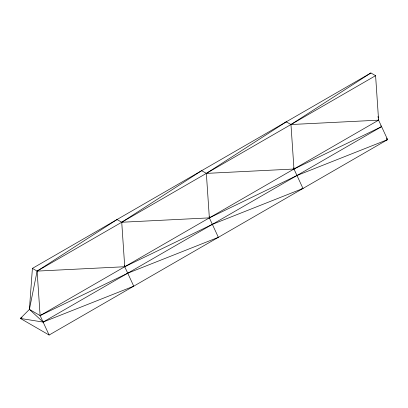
<?xml version="1.0" encoding="UTF-8"?>
<svg xmlns="http://www.w3.org/2000/svg" width="408" height="408" viewBox="0 0 408 408"><rect width="100%" height="100%" fill="white"/><g stroke="black" fill="none" stroke-linecap="round" stroke-linejoin="round"><path stroke-width="0.61" d="M49.118 335.034L43.11 322.065L29.407 309.402L32.405 268.387L370.892 72.966L375.595 75.679L378.593 120.161L387.6 139.613L49.118 335.034L20.4 318.454L29.407 309.402L37.108 271.101L117.03 219.535L121.732 222.248L209.355 217.872L296.973 175.501L387.6 139.613L386.442 138.103M285.381 122.737L286.268 121.824L290.97 124.537L378.593 120.161L378.395 118.922M286.268 121.824L206.351 173.39L209.355 217.872L218.356 237.323L127.73 273.212L40.112 315.583L29.407 309.402M370.892 72.966L290.97 124.537L293.974 169.019L302.981 188.465L212.354 224.354L124.731 266.73L37.108 271.101L32.405 268.387M124.532 265.486L124.731 266.73L133.737 286.176L43.11 322.065L20.4 318.454L22.022 317.45M375.595 75.679L37.108 271.101L40.112 315.583L43.11 322.065L381.592 126.643L380.679 125.802M20.4 318.454L21.497 317.822M40.112 315.583L378.593 120.161M124.731 266.73L121.732 222.248L201.649 170.677L206.351 173.39L293.974 169.019L381.592 126.643M386.376 139.959L387.6 139.613M301.752 188.817L302.981 188.465M132.513 286.528L133.737 286.176M377.986 116.438L378.19 117.677M293.77 167.775L293.974 169.019M209.151 216.633L209.355 217.872"/></g></svg>
